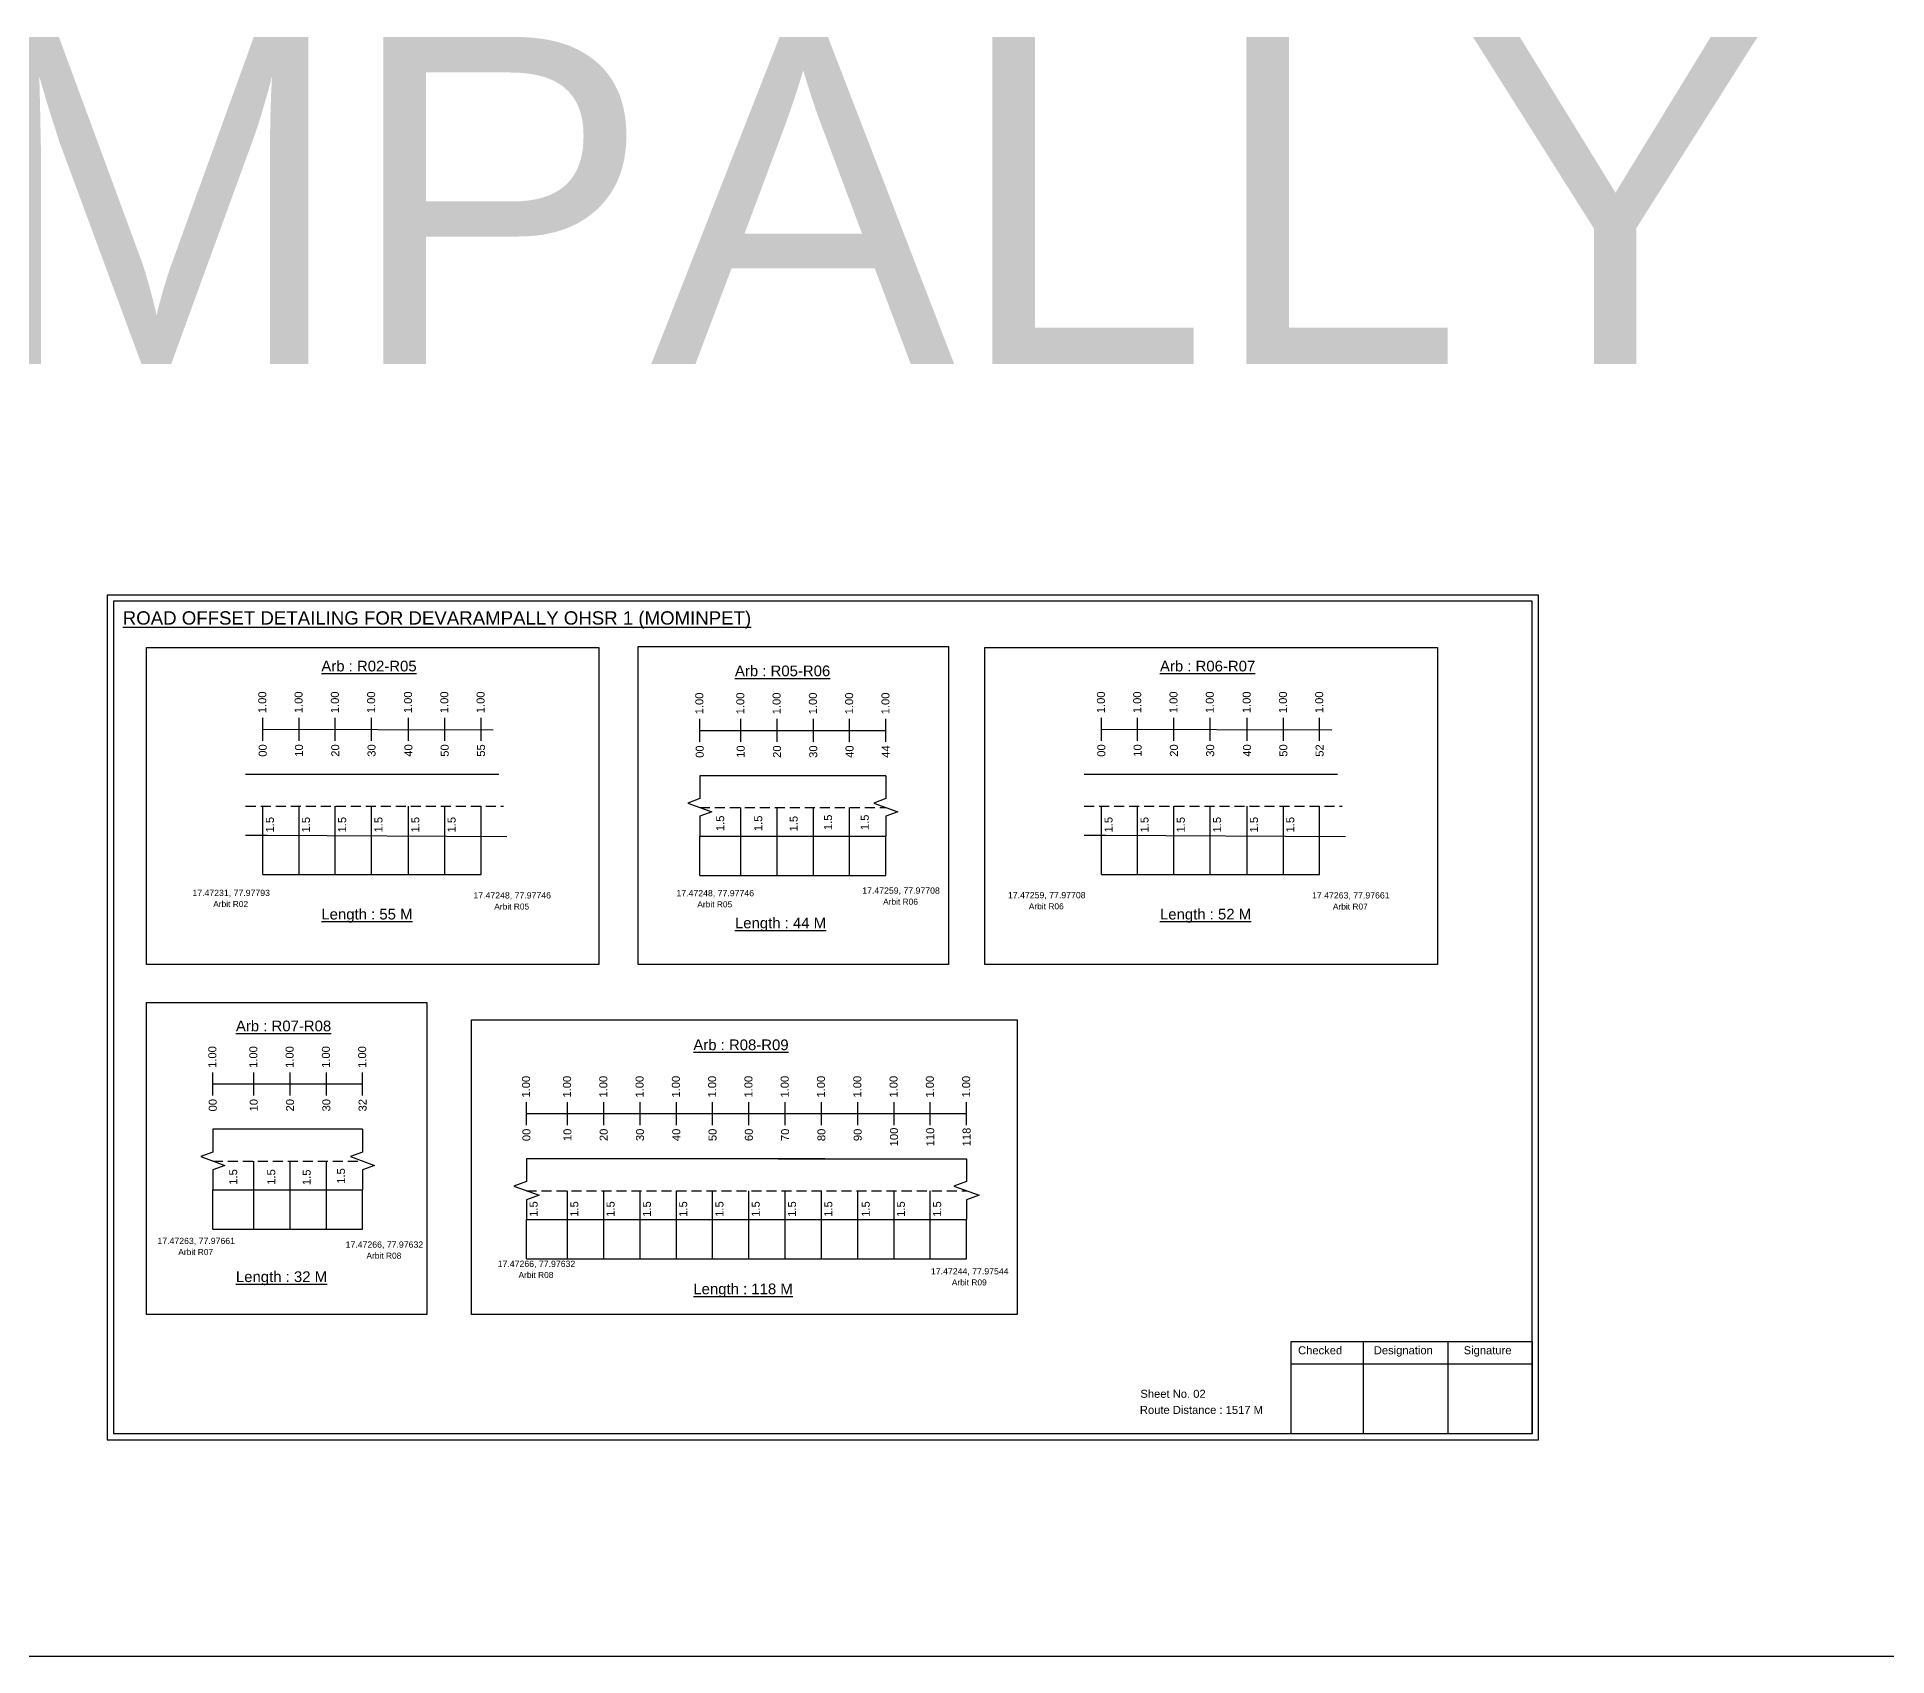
# Model space of a CAD drawing. Header units: inches. Extents: x 264 to 4896, y 229 to 3306.
# Drawn here: x 1514 to 2207, y 933 to 1540 of the extents above; entities that cross this region are included whole.
import ezdxf

# ---------------------------------------------------------------- set-up
doc = ezdxf.new("R2010")
doc.units = ezdxf.units.IN
doc.header["$MEASUREMENT"] = 0
doc.linetypes.add('DASHED2', pattern=[0.375, 0.25, -0.125])
doc.layers.add('PDF_Geometry', color=7, linetype='Continuous')
doc.layers.add('PDF_Text', color=5, linetype='Continuous')
doc.styles.add('PDF Arial', font='arial.ttf')
doc.styles.get("Standard").update_dxf_attribs({"font": 'arial.ttf'})

msp = doc.modelspace()

# ---------------------------------------------------------------- linework, layer by layer
at = {"color": 217, "true_color": 0x93278f}
for p, q in [((1598.39, 1276), (1598.39, 1284.56)), ((1611.99, 1276), (1611.99, 1284.56)), ((1625.59, 1276), (1625.59, 1284.56)), ((1639.19, 1276), (1639.19, 1284.56)), ((1653, 1276), (1653, 1284.56)), ((1666.6, 1276), (1666.6, 1284.56)), ((1680.2, 1276), (1680.2, 1284.56)), ((1762.19, 1275.6), (1762.19, 1284.16)), ((1777.56, 1275.6), (1777.56, 1284.16)), ((1791.16, 1275.6), (1791.16, 1284.16)), ((1804.76, 1275.6), (1804.76, 1284.16)), ((1818.36, 1275.6), (1818.36, 1284.16)), ((1831.96, 1275.6), (1831.96, 1284.16)), ((1912.72, 1276), (1912.72, 1284.56)), ((1926.32, 1276), (1926.32, 1284.56)), ((1939.92, 1276), (1939.92, 1284.56)), ((1953.52, 1276), (1953.52, 1284.56)), ((1967.34, 1276), (1967.34, 1284.56)), ((1980.94, 1276), (1980.94, 1284.56)), ((1994.54, 1276), (1994.54, 1284.56)), ((1598.39, 1280.27), (1684.71, 1280.03)), ((1762.19, 1279.87), (1831.96, 1279.87)), ((1912.72, 1280.27), (1999.05, 1280.03)), ((1579.65, 1143.03), (1579.65, 1151.59)), ((1595.02, 1143.03), (1595.02, 1151.59)), ((1608.62, 1143.03), (1608.62, 1151.59)), ((1622.22, 1143.03), (1622.22, 1151.59)), ((1635.82, 1143.03), (1635.82, 1151.59)), ((1579.65, 1147.3), (1635.82, 1147.3)), ((1697.24, 1131.92), (1697.24, 1140.48)), ((1712.61, 1131.92), (1712.61, 1140.48)), ((1726.21, 1131.92), (1726.21, 1140.48)), ((1739.81, 1131.92), (1739.81, 1140.48)), ((1753.41, 1131.92), (1753.41, 1140.48)), ((1767.01, 1131.92), (1767.01, 1140.48)), ((1780.61, 1131.92), (1780.61, 1140.48)), ((1794.21, 1131.92), (1794.21, 1140.48)), ((1807.81, 1131.92), (1807.81, 1140.48)), ((1821.41, 1131.92), (1821.41, 1140.48)), ((1835.01, 1131.92), (1835.01, 1140.48)), ((1848.61, 1131.92), (1848.61, 1140.48)), ((1862.21, 1131.92), (1862.21, 1140.48)), ((1697.24, 1136.19), (1862.21, 1136.19))]:
    msp.add_line(p, q, dxfattribs=at)
for p, q in [((1686.93, 1263.28), (1591.98, 1263.28)), ((1831.96, 1262.88), (1762.19, 1262.88)), ((2001.27, 1263.28), (1906.32, 1263.28)), ((1598.39, 1225.86), (1598.39, 1251.4)), ((1611.99, 1225.86), (1611.99, 1251.4)), ((1625.59, 1225.86), (1625.59, 1251.4)), ((1639.19, 1225.86), (1639.19, 1251.4)), ((1653, 1225.86), (1653, 1251.4)), ((1666.6, 1225.86), (1666.6, 1251.4)), ((1680.2, 1225.86), (1680.2, 1251.4)), ((1777.56, 1225.46), (1777.56, 1250.99)), ((1791.16, 1225.46), (1791.16, 1250.99)), ((1804.76, 1225.46), (1804.76, 1250.99)), ((1818.36, 1225.46), (1818.36, 1250.99)), ((1912.72, 1225.86), (1912.72, 1251.4)), ((1926.32, 1225.86), (1926.32, 1251.4)), ((1939.92, 1225.86), (1939.92, 1251.4)), ((1953.52, 1225.86), (1953.52, 1251.4)), ((1967.34, 1225.86), (1967.34, 1251.4)), ((1980.94, 1225.86), (1980.94, 1251.4)), ((1994.54, 1225.86), (1994.54, 1251.4)), ((1762.19, 1240.19), (1831.96, 1240.19)), ((1762.19, 1225.46), (1762.19, 1240.19)), ((1831.96, 1225.46), (1831.96, 1240.19)), ((1635.82, 1130.31), (1579.65, 1130.31)), ((1595.02, 1092.89), (1595.02, 1118.42)), ((1608.62, 1092.89), (1608.62, 1118.42)), ((1622.22, 1092.89), (1622.22, 1118.42)), ((1809.01, 1119.2), (1697.24, 1119.2)), ((1791.53, 1119.2), (1862.21, 1119.2)), ((1579.65, 1107.62), (1635.82, 1107.62)), ((1579.65, 1092.89), (1579.65, 1107.62)), ((1635.82, 1092.89), (1635.82, 1107.62)), ((1712.61, 1081.78), (1712.61, 1107.31)), ((1726.21, 1081.78), (1726.21, 1107.31)), ((1739.81, 1081.78), (1739.81, 1107.31)), ((1753.41, 1081.78), (1753.41, 1107.31)), ((1767.01, 1081.78), (1767.01, 1107.31)), ((1780.61, 1081.78), (1780.61, 1107.31)), ((1794.21, 1081.78), (1794.21, 1107.31)), ((1807.81, 1081.78), (1807.81, 1107.31)), ((1821.41, 1081.78), (1821.41, 1107.31)), ((1835.01, 1081.78), (1835.01, 1107.31)), ((1848.61, 1081.78), (1848.61, 1107.31)), ((1697.24, 1096.51), (1862.21, 1096.51)), ((1697.24, 1081.78), (1697.24, 1096.51)), ((1862.21, 1081.78), (1862.21, 1096.51)), ((263.95, 932.87), (3765.06, 932.87))]:
    msp.add_line(p, q)
at = {"linetype": 'DASHED2', "ltscale": 15}
for p, q in [((1591.98, 1251.4), (1688.65, 1251.4)), ((1762.19, 1250.99), (1831.96, 1250.99)), ((1906.32, 1251.4), (2002.99, 1251.4)), ((1579.65, 1118.42), (1635.82, 1118.42)), ((1697.24, 1107.31), (1862.21, 1107.31))]:
    msp.add_line(p, q, dxfattribs=at)
at = {"color": 5}
for p, q in [((1598.39, 1225.86), (1680.2, 1225.89)), ((1762.19, 1225.46), (1831.96, 1225.46)), ((1912.72, 1225.86), (1994.54, 1225.89)), ((1579.65, 1092.89), (1635.82, 1092.89)), ((1697.24, 1081.78), (1862.21, 1081.78))]:
    msp.add_line(p, q, dxfattribs=at)
for points in [[(1554.76, 1310.91), (1724.37, 1310.91), (1724.37, 1192.09), (1554.76, 1192.09)], [(1739.09, 1311.3), (1855.44, 1311.3), (1855.44, 1192.09), (1739.09, 1192.09)], [(1869.1, 1310.91), (2038.71, 1310.91), (2038.71, 1192.09), (1869.1, 1192.09)], [(1554.76, 1177.86), (1659.92, 1177.86), (1659.92, 1060.85), (1554.76, 1060.85)], [(1676.64, 1171.34), (1881.19, 1171.34), (1881.19, 1060.85), (1676.64, 1060.85)]]:
    msp.add_lwpolyline(points, close=True)
at = {"linetype": 'Continuous'}
for points in [[(1762.19, 1262.88), (1762.19, 1254.27), (1757.69, 1252.63), (1766.69, 1249.36), (1762.19, 1247.72), (1762.19, 1240.19)], [(1831.96, 1262.88), (1831.96, 1254.27), (1827.46, 1252.63), (1836.46, 1249.36), (1831.96, 1247.72), (1831.96, 1240.19)], [(1579.65, 1130.31), (1579.65, 1121.7), (1575.15, 1120.06), (1584.15, 1116.79), (1579.65, 1115.15), (1579.65, 1107.62)], [(1635.82, 1130.31), (1635.82, 1121.7), (1631.32, 1120.06), (1640.32, 1116.79), (1635.82, 1115.15), (1635.82, 1107.62)], [(1635.82, 1130.31), (1635.82, 1121.7), (1631.32, 1120.06), (1640.32, 1116.79), (1635.82, 1115.15), (1635.82, 1107.62)], [(1697.24, 1119.2), (1697.24, 1110.76), (1692.49, 1109.04), (1701.98, 1105.59), (1697.24, 1103.86), (1697.24, 1096.51)], [(1862.21, 1119.2), (1862.21, 1110.76), (1857.46, 1109.04), (1866.95, 1105.59), (1862.21, 1103.86), (1862.21, 1096.51)]]:
    msp.add_lwpolyline(points, dxfattribs=at)
for points in [[(1591.98, 1240.59), (1600.04, 1240.59), (1689.89, 1240.09)], [(1906.32, 1240.59), (1914.37, 1240.59), (2004.22, 1240.09)]]:
    msp.add_lwpolyline(points)
at = {"layer": 'PDF_Geometry'}
for points in [[(1540.13, 1330.58), (1540.13, 1013.87), (2076.61, 1013.87), (2076.61, 1330.58)], [(1542.46, 1328.26), (1542.46, 1016.29), (2074.19, 1016.29), (2074.19, 1328.26)]]:
    msp.add_lwpolyline(points, close=True, dxfattribs=at)
at = {"layer": 'PDF_Geometry', "color": 242, "true_color": 0xcc1f26}
msp.add_lwpolyline([(2074.19, 1016.2), (1983.85, 1016.2), (1983.85, 1050.81), (2074.19, 1050.81)], close=True, dxfattribs=at)
for points in [[(2010.83, 1050.81), (2010.83, 1016.2)], [(2042.55, 1050.81), (2042.55, 1016.2)], [(1983.85, 1042.43), (2074.19, 1042.43)]]:
    msp.add_lwpolyline(points, dxfattribs=at)

# ---------------------------------------------------------------- texts
for s, height, p in [('DEVARAMPALLY 1', 122.5352, (783.1, 1417.26)), ('Route Distance : 1517 M', 3, (1927.16, 1023.62)), ('Sheet No. 02', 3, (1927.35, 1029.67))]:
    msp.add_text(s, height=height).set_placement(p)
at = {"color": 242, "true_color": 0xcd2027}
for s, height, p in [('%%UROAD OFFSET DETAILING FOR DEVARAMPALLY OHSR 1 (MOMINPET)', 5, (1545.91, 1319.51)), ('%%UArb : R02-R05', 4, (1620.35, 1301.97)), ('%%UArb : R05-R06', 4, (1775.38, 1300.17)), ('%%UArb : R06-R07', 4, (1934.69, 1301.97)), ('%%ULength : 55 M', 4, (1620.35, 1208.97)), ('%%ULength : 44 M', 4, (1775.38, 1205.67)), ('%%ULength : 52 M', 4, (1934.69, 1208.97)), ('%%UArb : R07-R08', 4, (1588.33, 1167.06)), ('%%UArb : R08-R09', 4, (1759.78, 1159.99)), ('%%ULength : 32 M', 4, (1588.33, 1073.06)), ('%%ULength : 118 M', 4, (1759.78, 1068.49))]:
    msp.add_text(s, height=height, dxfattribs=at).set_placement(p)
at = {"color": 217, "true_color": 0x93278f}
for s, p in [('1.00', (1599.71, 1286.3)), ('1.00', (1613.31, 1286.3)), ('1.00', (1626.91, 1286.3)), ('1.00', (1640.51, 1286.3)), ('1.00', (1654.33, 1286.3)), ('1.00', (1667.93, 1286.3)), ('1.00', (1681.53, 1286.3)), ('1.00', (1763.52, 1285.89)), ('1.00', (1778.88, 1285.89)), ('1.00', (1792.48, 1285.89)), ('1.00', (1806.08, 1285.89)), ('1.00', (1819.68, 1285.89)), ('1.00', (1833.28, 1285.89)), ('1.00', (1914.05, 1286.3)), ('1.00', (1927.65, 1286.3)), ('1.00', (1941.25, 1286.3)), ('1.00', (1954.85, 1286.3)), ('1.00', (1968.67, 1286.3)), ('1.00', (1982.27, 1286.3)), ('1.00', (1995.87, 1286.3)), ('00', (1599.86, 1269.98)), ('10', (1613.46, 1269.98)), ('20', (1627.06, 1269.98)), ('30', (1640.66, 1269.98)), ('40', (1654.48, 1269.98)), ('50', (1668.08, 1269.98)), ('55', (1681.68, 1269.98)), ('00', (1763.67, 1269.57)), ('10', (1779.03, 1269.57)), ('20', (1792.63, 1269.57)), ('30', (1806.23, 1269.57)), ('40', (1819.83, 1269.57)), ('44', (1833.43, 1269.57)), ('00', (1914.2, 1269.98)), ('10', (1927.8, 1269.98)), ('20', (1941.4, 1269.98)), ('30', (1955, 1269.98)), ('40', (1968.82, 1269.98)), ('50', (1982.42, 1269.98)), ('52', (1996.02, 1269.98)), ('1.00', (1580.98, 1153.33)), ('1.00', (1596.35, 1153.33)), ('1.00', (1609.95, 1153.33)), ('1.00', (1623.55, 1153.33)), ('1.00', (1637.15, 1153.33)), ('1.00', (1698.56, 1142.21)), ('1.00', (1713.93, 1142.21)), ('1.00', (1727.53, 1142.21)), ('1.00', (1741.13, 1142.21)), ('1.00', (1754.73, 1142.21)), ('1.00', (1768.33, 1142.21)), ('1.00', (1781.93, 1142.21)), ('1.00', (1795.53, 1142.21)), ('1.00', (1809.13, 1142.21)), ('1.00', (1822.73, 1142.21)), ('1.00', (1836.33, 1142.21)), ('1.00', (1849.93, 1142.21)), ('1.00', (1863.53, 1142.21)), ('00', (1581.13, 1137.01)), ('10', (1596.5, 1137.01)), ('20', (1610.1, 1137.01)), ('30', (1623.7, 1137.01)), ('32', (1637.3, 1137.01)), ('00', (1698.71, 1125.89)), ('10', (1714.08, 1125.89)), ('20', (1727.68, 1125.89)), ('30', (1741.28, 1125.89)), ('40', (1754.88, 1125.89)), ('50', (1768.48, 1125.89)), ('60', (1782.08, 1125.89)), ('70', (1795.68, 1125.89)), ('80', (1809.28, 1125.89)), ('90', (1822.88, 1125.89)), ('100', (1836.48, 1123.94)), ('110', (1850.08, 1123.94)), ('118', (1863.68, 1123.94))]:
    msp.add_text(s, height=3, rotation=90, dxfattribs=at).set_placement(p)
for p in [(1602.56, 1241.59), (1616.05, 1241.59), (1629.65, 1241.59), (1643.25, 1241.59), (1657.07, 1241.59), (1670.67, 1241.59), (1771.35, 1242.1), (1785.61, 1242.1), (1798.88, 1241.97), (1811.77, 1242.47), (1825.53, 1242.47), (1916.9, 1241.59), (1930.39, 1241.59), (1943.99, 1241.59), (1957.59, 1241.59), (1971.41, 1241.59), (1985.01, 1241.59), (1588.81, 1109.53), (1603.08, 1109.53), (1616.34, 1109.4), (1629.23, 1109.9), (1701.41, 1097.51), (1716.67, 1097.51), (1730.27, 1097.51), (1743.87, 1097.51), (1757.47, 1097.51), (1771.07, 1097.51), (1784.67, 1097.51), (1798.27, 1097.51), (1811.87, 1097.51), (1825.9, 1097.51), (1839.07, 1097.51), (1852.67, 1097.51)]:
    msp.add_text('1.5', height=3, rotation=90).set_placement(p)
at = {"color": 5}
for s, height, p in [('17.47259, 77.97708', 2.34, (1823.08, 1218.64)), ('17.47231, 77.97793', 2.34, (1572, 1217.77)), ('Arbit R02', 2.246, (1579.82, 1213.64)), ('17.47248, 77.97746', 2.34, (1677.34, 1216.84)), ('Arbit R05', 2.246, (1685.16, 1212.71)), ('17.47248, 77.97746', 2.34, (1753.45, 1217.68)), ('Arbit R05', 2.246, (1761.27, 1213.55)), ('Arbit R06', 2.246, (1830.9, 1214.51)), ('17.47259, 77.97708', 2.34, (1877.71, 1216.92)), ('Arbit R06', 2.246, (1885.53, 1212.79)), ('17.47263, 77.97661', 2.34, (1991.68, 1216.84)), ('Arbit R07', 2.246, (1999.5, 1212.71)), ('17.47263, 77.97661', 2.34, (1558.9, 1087.3)), ('Arbit R07', 2.246, (1566.72, 1083.18)), ('17.47266, 77.97632', 2.34, (1629.43, 1085.93)), ('Arbit R08', 2.246, (1637.25, 1081.81)), ('17.47266, 77.97632', 2.34, (1686.44, 1078.71)), ('Arbit R08', 2.246, (1694.26, 1074.59)), ('17.47244, 77.97544', 2.34, (1848.85, 1075.92)), ('Arbit R09', 2.246, (1856.67, 1071.79))]:
    msp.add_text(s, height=height, dxfattribs=at).set_placement(p)
at = {"layer": 'PDF_Text', "color": 7, "attachment_point": 7, "style": 'PDF Arial'}
for s, insert, char_height in [('Checked', (1986.45, 1045.92), 3.001), ('Designation', (2014.83, 1045.09), 3.0006), ('Signature', (2048.51, 1045.09), 3.001)]:
    msp.add_mtext(s, dxfattribs=dict(at, insert=insert, char_height=char_height))

doc.saveas('drawing.dxf')
